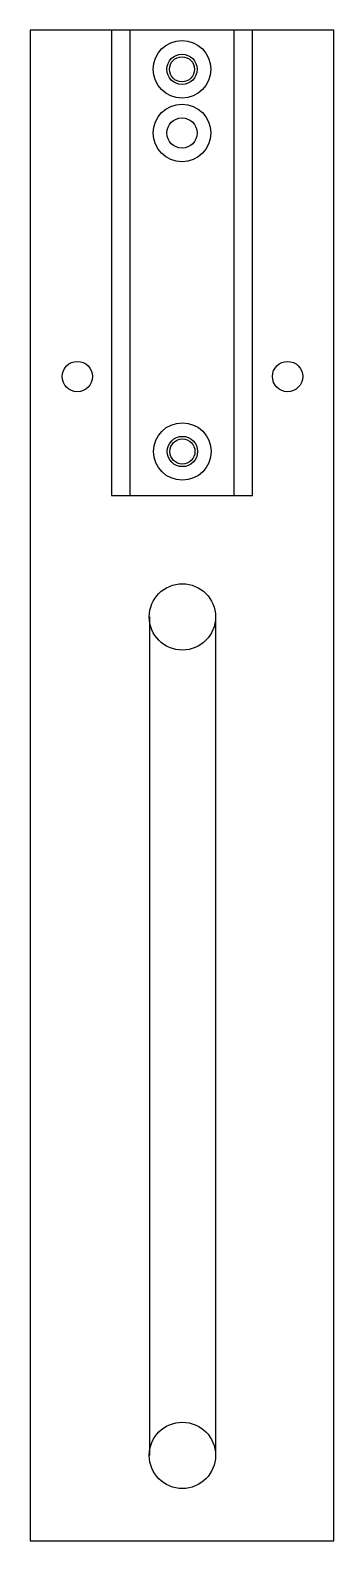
# Model space of a CAD drawing. Header units: inches. Extents: x -8 to 21, y -100 to 44.
import ezdxf

# ---------------------------------------------------------------- set-up
doc = ezdxf.new("R2010")
doc.units = ezdxf.units.IN
doc.header["$MEASUREMENT"] = 0
for name, color, linetype in [('layer1', 1, 'Continuous'), ('layer2', 2, 'Continuous'), ('layer3', 3, 'Continuous')]:
    doc.layers.add(name, color=color, linetype=linetype)

msp = doc.modelspace()

# ---------------------------------------------------------------- linework, layer by layer
at = {"layer": 'layer1'}
msp.add_lwpolyline([(0, 0), (13.5, 0), (13.5, 44.5), (0, 44.5)], close=True, dxfattribs=at)
for centre, radius in [((6.75, 40.76), 1.45), ((6.75, 40.76), 1.2), ((6.75, 34.67), 2.75), ((6.75, 34.67), 1.45), ((6.79, 4.2), 1.45), ((6.79, 4.2), 1.2)]:
    msp.add_circle(centre, radius, dxfattribs=at)
at = {"layer": 'layer2'}
msp.add_lwpolyline([(1.75, 0), (11.75, 0), (11.75, 44.5), (1.75, 44.5)], close=True, dxfattribs=at)
for centre in [(6.75, 40.76), (6.75, 34.67), (6.75, 34.67), (6.79, 4.2)]:
    msp.add_circle(centre, 1.45, dxfattribs=at)
at = {"layer": 'layer3'}
for p, q in [((3.63, -11.62), (3.63, -91.83)), ((9.96, -11.62), (9.96, -91.83))]:
    msp.add_line(p, q, dxfattribs=at)
msp.add_lwpolyline([(-7.75, -100), (21.25, -100), (21.25, 44.5), (-7.75, 44.5)], close=True, dxfattribs=at)
for centre, radius in [((6.75, 40.76), 2.75), ((6.75, 34.67), 1.45), ((-3.25, 11.37), 1.45), ((16.84, 11.37), 1.45), ((6.79, 4.2), 2.75), ((6.79, -11.62), 3.17), ((6.79, -91.83), 3.17)]:
    msp.add_circle(centre, radius, dxfattribs=at)

doc.saveas('drawing.dxf')
